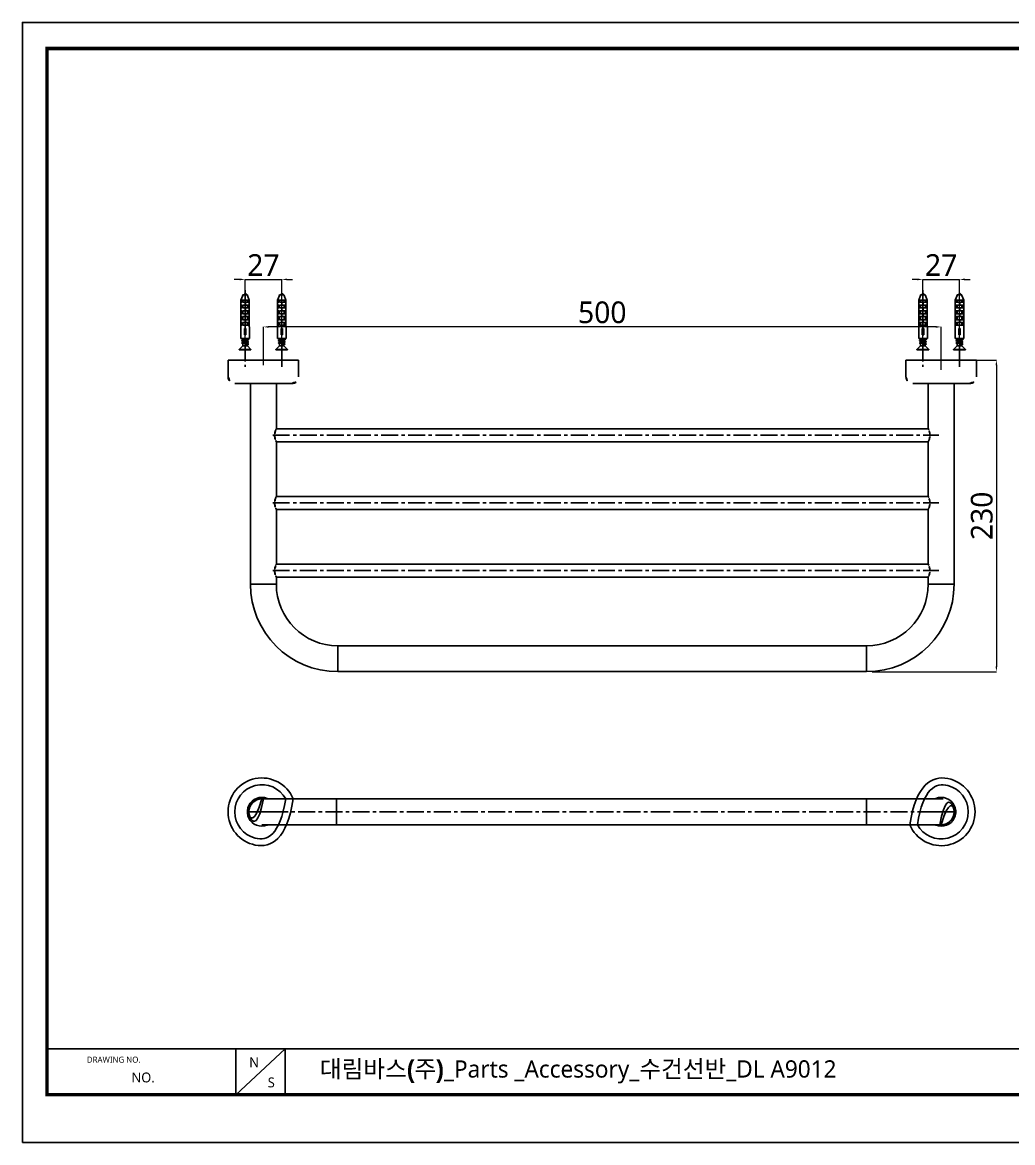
# Model space of a CAD drawing. Extents: x 16296660632 to 16296676390, y -37409619871 to -37409617049.
# Drawn here: x 16296675262 to 16296675993, y -37409617876 to -37409617049 of the extents above; entities that cross this region are included whole.
import ezdxf

# ---------------------------------------------------------------- set-up
doc = ezdxf.new("R2010")
doc.units = 0
doc.header["$LTSCALE"] = 10
doc.header["$MEASUREMENT"] = 0
doc.header["$PDMODE"] = 3
doc.header["$PDSIZE"] = -10
doc.linetypes.add('CENTER', pattern=[2, 1.25, -0.25, 0.25, -0.25])
doc.layers.get('0').update_dxf_attribs({"linetype": 'CONTINUOUS'})
doc.layers.get('DEFPOINTS').update_dxf_attribs({"linetype": 'CONTINUOUS'})
doc.layers.add('_______1', color=160, linetype='CONTINUOUS')
doc.layers.add('DEFAULT_1', color=7, linetype='CENTER')
doc.styles.add('Daelim Dimension', font='NanumGothic.ttf')
doc.dimstyles.new('DEFAULT', dxfattribs={"dimscale": 2, "dimtxt": 2, "dimasz": 2, "dimexe": 0, "dimexo": 2, "dimgap": 1, "dimtad": 1, "dimdec": 1, "dimzin": 9, "dimdsep": 46, "dimtxsty": 'Daelim Dimension', "dimcen": 0.5, "dimclrd": 252, "dimclre": 252, "dimclrt": 3, "dimadec": 1, "dimazin": 0, "dimtfac": 1, "dimtdec": 1, "dimtix": 1, "dimtmove": 0, "dimatfit": 3, "dimfxl": 1, "dimtolj": 1, "dimtzin": 1, "dimlwd": 9, "dimlwe": 9, "dimarcsym": 0})

# ---------------------------------------------------------------- blocks, each defined once
blk = doc.blocks.new('*D2')
at = {"color": 5, "lineweight": 9, "transparency": 16777216}
for p, q in [((16296675439.873289, -37409617301.962891), (16296675439.873289, -37409617273.664574)), ((16296675935.873289, -37409617273.664574), (16296675443.873289, -37409617273.664574)), ((16296675939.873289, -37409617305.312889), (16296675939.873289, -37409617273.664574))]:
    blk.add_line(p, q, dxfattribs=at)
at = {"color": 5, "transparency": 16777216}
for points in [[(16296675443.873289, -37409617272.99791), (16296675443.873289, -37409617274.331238), (16296675439.873289, -37409617273.664574)], [(16296675935.873289, -37409617272.99791), (16296675935.873289, -37409617274.331238), (16296675939.873289, -37409617273.664574)]]:
    blk.add_solid(points, dxfattribs=at)
at = {"layer": 'DEFPOINTS', "color": 0, "transparency": 16777216}
for p in [(16296675439.873289, -37409617273.664574), (16296675439.873289, -37409617305.962891), (16296675939.873289, -37409617309.312889)]:
    blk.add_point(p, dxfattribs=at)
at = {"color": 7, "transparency": 16777216, "insert": (16296675689.873289, -37409617262.977867), "char_height": 16, "attachment_point": 5, "style": 'Daelim Dimension'}
blk.add_mtext('\\A1;500', dxfattribs=at)
blk = doc.blocks.new('*D3')
at = {"color": 5, "lineweight": 9, "transparency": 16777216}
for p, q in [((16296675960.90943, -37409617298.11289), (16296675980.60448, -37409617298.11289)), ((16296675980.60448, -37409617302.11289), (16296675980.60448, -37409617524.11289)), ((16296675888.87329, -37409617528.11289), (16296675980.60448, -37409617528.11289))]:
    blk.add_line(p, q, dxfattribs=at)
at = {"color": 5, "transparency": 16777216}
for points in [[(16296675979.93782, -37409617302.11289), (16296675981.27115, -37409617302.11289), (16296675980.60448, -37409617298.11289)], [(16296675979.93782, -37409617524.11289), (16296675981.27115, -37409617524.11289), (16296675980.60448, -37409617528.11289)]]:
    blk.add_solid(points, dxfattribs=at)
at = {"layer": 'DEFPOINTS', "color": 0, "transparency": 16777216}
for p in [(16296675956.90943, -37409617298.11289), (16296675884.87329, -37409617528.11289), (16296675980.60448, -37409617528.11289)]:
    blk.add_point(p, dxfattribs=at)
at = {"color": 7, "transparency": 16777216, "insert": (16296675969.88346, -37409617413.11289), "char_height": 16, "attachment_point": 5, "rotation": 90, "style": 'Daelim Dimension'}
blk.add_mtext('\\A1;230', dxfattribs=at)
blk = doc.blocks.new('AI9-BLK19')
at = {"layer": '_______1', "color": 7}
for p, q in [((-3.341915, 0.690656), (-3.275769, 0.690656)), ((-3.341915, 0.690656), (-3.341915, -0.698062)), ((-3.275769, 0.690656), (-2.845821, 0.260708)), ((-3.275769, 0.690656), (-3.275769, -0.698062)), ((-2.581238, 0.260708), (-2.845821, 0.260708)), ((-2.845821, -0.268115), (-2.845821, 0.260708)), ((-2.515781, 0.392999), (-2.581238, 0.260708)), ((-2.581238, 0.260708), (-2.581238, 0.260708)), ((-2.515781, 0.392999), (-2.515781, 0.359926)), ((-2.449635, 0.227635), (-2.515781, 0.359926)), ((-2.350416, 0.260708), (-2.482708, 0.260708)), ((-2.416562, -0.003876), (-2.449635, 0.227635)), ((-2.284271, 0.392999), (-2.350416, 0.260708)), ((-2.350416, 0.260708), (-2.350416, 0.260708)), ((-2.218125, 0.227635), (-2.251198, 0.359926)), ((-2.085833, 0.260708), (-2.218125, 0.260708)), ((-2.151979, -0.003876), (-2.218125, 0.227635)), ((-2.019687, 0.392999), (-2.085833, 0.260708)), ((-2.085833, 0.260708), (-2.085833, 0.260708)), ((-1.986614, 0.492218), (-0.598585, 0.492218)), ((-1.986614, 0.492218), (-1.986614, -0.532698)), ((-1.986614, 0.326853), (-1.986614, 0.359926)), ((-1.986614, 0.359926), (-1.986614, 0.326853)), ((-0.797023, 0.06227), (-1.557011, 0.06227)), ((-1.557011, -0.10275), (-1.557011, 0.06227)), ((-1.457792, -0.10275), (-1.457792, 0.06227)), ((-0.598585, 0.492218), (-0.598585, 0.492218)), ((-0.598585, 0.492218), (-0.433221, 0.492218)), ((-0.433221, 0.492218), (2.541275, 0.492218)), ((-0.433221, 0.492218), (-0.433221, 0.326853)), ((-0.102836, 0.459145), (-0.433221, 0.459145)), ((-0.102836, 0.426072), (-0.433221, 0.426072)), ((-0.433221, 0.326853), (-0.102836, 0.326853)), ((-0.433221, 0.260708), (-0.102836, 0.260708)), ((-0.433221, 0.260708), (-0.433221, -0.301187)), ((-0.102836, 0.326853), (-0.102836, 0.492218)), ((-0.102836, 0.260708), (-0.102836, -0.499625)), ((0.227893, 0.492218), (0.227893, 0.326853)), ((0.591006, 0.459145), (0.227893, 0.459145)), ((0.591006, 0.426072), (0.227893, 0.426072)), ((0.227893, 0.326853), (0.591006, 0.326853)), ((0.227893, 0.260708), (0.591006, 0.260708)), ((0.227893, 0.260708), (0.227893, -0.499625)), ((0.591006, 0.326853), (0.591006, 0.492218)), ((0.591006, 0.260708), (0.591006, -0.499625)), ((0.921735, 0.492218), (0.921735, 0.326853)), ((1.285193, 0.459145), (0.921735, 0.459145)), ((1.285193, 0.426072), (0.921735, 0.426072)), ((0.921735, 0.326853), (1.285193, 0.326853)), ((0.921735, 0.260708), (1.285193, 0.260708)), ((0.921735, 0.260708), (0.921735, -0.499625)), ((1.285193, 0.326853), (1.285193, 0.492218)), ((1.285193, 0.260708), (1.285193, -0.499625)), ((1.615922, 0.492218), (1.615922, 0.326853)), ((1.946651, 0.459145), (1.615922, 0.459145)), ((1.946651, 0.426072), (1.615922, 0.426072)), ((1.615922, 0.326853), (1.946651, 0.326853)), ((1.615922, 0.260708), (1.946651, 0.260708)), ((1.615922, 0.260708), (1.615922, -0.499625)), ((1.946651, 0.326853), (1.946651, 0.492218)), ((1.946651, 0.260708), (1.946651, -0.499625)), ((2.309764, 0.459145), (2.541275, 0.459145)), ((2.541275, 0.459145), (2.309764, 0.459145)), ((2.309764, 0.459145), (2.309764, 0.326853)), ((2.541275, 0.426072), (2.309764, 0.426072)), ((2.309764, 0.326853), (2.541275, 0.326853)), ((2.309764, 0.260708), (2.541275, 0.260708)), ((2.309764, 0.260708), (2.309764, -0.499625)), ((2.541275, 0.492218), (2.541275, -0.499625)), ((2.541275, 0.492218), (3.070097, 0.260708)), ((3.070097, 0.293781), (3.169316, 0.260708)), ((3.070097, 0.293781), (3.070097, 0.260708)), ((3.169316, 0.260708), (3.169316, -0.268115)), ((3.202389, 0.06227), (3.169316, 0.161489)), ((3.33468, -0.003876), (3.202389, 0.06227)), ((3.235461, 0.029197), (3.202389, 0.06227)), ((3.235461, 0.029197), (3.235461, -0.003876)), ((-3.341915, -0.698062), (-3.275769, -0.698062)), ((-3.275769, -0.698062), (-2.845821, -0.268115)), ((-2.713529, -0.268115), (-2.845821, -0.268115)), ((-2.680457, -0.003876), (-2.779675, -0.003876)), ((-2.746602, -0.268115), (-2.713529, -0.268115)), ((-2.713529, -0.268115), (-2.647384, -0.400406)), ((-2.647384, -0.367333), (-2.614311, -0.268115)), ((-2.647384, -0.400406), (-2.647384, -0.367333)), ((-2.482708, -0.268115), (-2.614311, -0.268115)), ((-2.614311, -0.268115), (-2.614311, -0.268115)), ((-2.482708, -0.268115), (-2.482708, -0.268115)), ((-2.482708, -0.268115), (-2.416562, -0.400406)), ((-2.383489, -0.367333), (-2.350416, -0.268115)), ((-2.218125, -0.268115), (-2.350416, -0.268115)), ((-2.350416, -0.268115), (-2.350416, -0.268115)), ((-2.218125, -0.268115), (-2.218125, -0.268115)), ((-2.218125, -0.268115), (-2.151979, -0.400406)), ((-2.118906, -0.367333), (-2.085833, -0.268115)), ((-1.986614, -0.268115), (-2.085833, -0.268115)), ((-2.085833, -0.268115), (-2.085833, -0.268115)), ((-2.019687, -0.003876), (-1.986614, -0.168896)), ((-1.986614, -0.532698), (-0.598585, -0.532698)), ((-0.797023, -0.10275), (-1.557011, -0.10275)), ((-0.598585, -0.499625), (-0.433221, -0.499625)), ((-0.598585, -0.499625), (-0.598585, -0.532698)), ((-0.433221, -0.301187), (-0.102836, -0.301187)), ((-0.433221, -0.33426), (-0.102836, -0.33426)), ((-0.433221, -0.33426), (-0.433221, -0.499625)), ((-0.102836, -0.433479), (-0.433221, -0.433479)), ((-0.102836, -0.499625), (-0.433221, -0.499625)), ((-0.433221, -0.499625), (-0.102836, -0.499625)), ((-0.102836, -0.036604), (0.227893, -0.036604)), ((-0.102836, -0.499625), (0.227893, -0.499625)), ((-0.102836, -0.499625), (0.227893, -0.499625)), ((0.227893, -0.301187), (0.591006, -0.301187)), ((0.227893, -0.33426), (0.591006, -0.33426)), ((0.591006, -0.433479), (0.227893, -0.433479)), ((0.591006, -0.499625), (0.227893, -0.499625)), ((0.227893, -0.499625), (0.591006, -0.499625)), ((0.591006, -0.036604), (0.921735, -0.036604)), ((0.591006, -0.499625), (0.921735, -0.499625)), ((0.591006, -0.499625), (0.921735, -0.499625)), ((0.921735, -0.301187), (1.285193, -0.301187)), ((0.921735, -0.33426), (1.285193, -0.33426)), ((1.285193, -0.433479), (0.921735, -0.433479)), ((1.285193, -0.499625), (0.921735, -0.499625)), ((0.921735, -0.499625), (1.285193, -0.499625)), ((1.285193, -0.036604), (1.615922, -0.036604)), ((1.285193, -0.499625), (1.615922, -0.499625)), ((1.285193, -0.499625), (1.615922, -0.499625)), ((1.615922, -0.301187), (1.946651, -0.301187)), ((1.615922, -0.33426), (1.946651, -0.33426)), ((1.946651, -0.433479), (1.615922, -0.433479)), ((1.946651, -0.499625), (1.615922, -0.499625)), ((1.615922, -0.499625), (1.946651, -0.499625)), ((1.946651, -0.036604), (2.309764, -0.036604)), ((1.946651, -0.499625), (2.309764, -0.499625)), ((1.946651, -0.499625), (2.309764, -0.499625)), ((2.309764, -0.301187), (2.541275, -0.301187)), ((2.309764, -0.33426), (2.541275, -0.33426)), ((2.541275, -0.433479), (2.309764, -0.433479)), ((2.541275, -0.499625), (2.309764, -0.499625)), ((2.309764, -0.499625), (2.541275, -0.499625)), ((3.070097, -0.301187), (2.541275, -0.499625)), ((3.070097, -0.301187), (3.169316, -0.268115)), ((3.070097, -0.301187), (3.070097, -0.301187)), ((3.169316, -0.003876), (3.169316, -0.036604)), ((3.169316, -0.036604), (3.202389, -0.069677)), ((3.169316, -0.10275), (3.202389, -0.069677)), ((3.202389, -0.069677), (3.235461, -0.135823)), ((3.235461, -0.003876), (3.235461, -0.003876)), ((3.235461, -0.135823), (3.268534, -0.135823)), ((3.301607, -0.036604), (3.268534, -0.135823)), ((3.301607, -0.036604), (3.33468, -0.003876)), ((3.301607, -0.036604), (3.301607, -0.036604))]:
    blk.add_line(p, q, dxfattribs=at)
for points in [[(-2.713529, -0.003876), (-2.680457, -0.201969), (-2.680457, -0.301187), (-2.680457, -0.367333), (-2.647384, -0.367333), (-2.647384, -0.400406), (-2.647384, -0.367333), (-2.614311, -0.367333), (-2.614311, -0.301187), (-2.614311, -0.201969), (-2.581238, -0.003876), (-2.548854, 0.194562), (-2.548854, 0.293781), (-2.548854, 0.326853), (-2.548854, 0.359926), (-2.515781, 0.392999), (-2.515781, 0.359926), (-2.515781, 0.326853), (-2.482708, 0.293781), (-2.482708, 0.194562), (-2.449635, -0.003876), (-2.449635, -0.201969), (-2.416562, -0.301187), (-2.416562, -0.367333), (-2.383489, -0.400406), (-2.383489, -0.367333), (-2.350416, -0.301187), (-2.350416, -0.201969), (-2.317343, -0.003876), (-2.317343, 0.194562), (-2.284271, 0.293781), (-2.284271, 0.326853), (-2.284271, 0.359926), (-2.284271, 0.392999), (-2.251198, 0.392999), (-2.251198, 0.359926), (-2.251198, 0.326853), (-2.251198, 0.293781), (-2.218125, 0.194562), (-2.185052, -0.003876), (-2.185052, -0.201969), (-2.151979, -0.301187), (-2.151979, -0.367333), (-2.118906, -0.400406), (-2.118906, -0.367333), (-2.118906, -0.301187), (-2.085833, -0.201969), (-2.085833, -0.003876), (-2.05276, 0.194562), (-2.05276, 0.293781), (-2.019687, 0.326853), (-2.019687, 0.359926), (-2.019687, 0.392999), (-1.986614, 0.359926), (-1.986614, 0.326853), (-1.986614, 0.293781)], [(-2.581238, 0.260708), (-2.581238, 0.227635), (-2.548854, 0.194562), (-2.548854, 0.128416), (-2.515781, -0.003876)], [(-2.350416, 0.260708), (-2.317343, 0.227635), (-2.317343, 0.194562), (-2.284271, 0.128416), (-2.284271, -0.003876)], [(-2.284271, 0.392999), (-2.251198, 0.392999), (-2.251198, 0.359926)], [(-2.251198, 0.359926), (-2.218125, 0.161489), (-2.185052, -0.003876), (-2.185052, -0.201969), (-2.151979, -0.301187), (-2.151979, -0.400406)], [(-2.085833, 0.260708), (-2.05276, 0.227635), (-2.05276, 0.194562), (-2.019687, 0.128416), (-2.019687, -0.003876)], [(-0.797023, 0.06227), (-0.830096, 0.029197), (-0.830096, -0.003876)], [(3.169316, 0.161489), (3.202389, 0.029197), (3.202389, -0.069677), (3.235461, -0.135823)], [(-2.779675, -0.003876), (-2.779675, -0.135823), (-2.746602, -0.268115)], [(-2.713529, -0.003876), (-2.680457, -0.201969), (-2.680457, -0.301187), (-2.647384, -0.400406)], [(-2.614311, -0.268115), (-2.614311, -0.235042), (-2.647384, -0.201969), (-2.647384, -0.135823), (-2.680457, -0.003876)], [(-2.515781, -0.003876), (-2.515781, -0.135823), (-2.482708, -0.268115)], [(-2.350416, -0.268115), (-2.383489, -0.235042), (-2.383489, -0.201969), (-2.383489, -0.135823), (-2.416562, -0.003876)], [(-2.284271, -0.003876), (-2.251198, -0.135823), (-2.218125, -0.268115)], [(-2.085833, -0.268115), (-2.118906, -0.268115), (-2.118906, -0.235042), (-2.118906, -0.201969), (-2.151979, -0.135823), (-2.151979, -0.003876)], [(-2.151979, -0.400406), (-2.118906, -0.400406), (-2.118906, -0.367333)], [(-0.830096, -0.003876), (-0.830096, -0.036604), (-0.797023, -0.10275)], [(3.301607, -0.036604), (3.268534, -0.036604), (3.235461, -0.003876)]]:
    blk.add_lwpolyline(points, dxfattribs=at)
blk = doc.blocks.new('AI9-BLK20')
at = {"layer": '_______1', "color": 7}
for p, q in [((-3.341915, 0.690656), (-3.275769, 0.690656)), ((-3.341915, 0.690656), (-3.341915, -0.698062)), ((-3.275769, 0.690656), (-2.845821, 0.260708)), ((-3.275769, 0.690656), (-3.275769, -0.698062)), ((-2.581238, 0.260708), (-2.845821, 0.260708)), ((-2.845821, -0.268115), (-2.845821, 0.260708)), ((-2.515781, 0.392999), (-2.581238, 0.260708)), ((-2.581238, 0.260708), (-2.581238, 0.260708)), ((-2.515781, 0.392999), (-2.515781, 0.359926)), ((-2.449635, 0.227635), (-2.515781, 0.359926)), ((-2.350416, 0.260708), (-2.482708, 0.260708)), ((-2.416562, -0.003876), (-2.449635, 0.227635)), ((-2.284271, 0.392999), (-2.350416, 0.260708)), ((-2.350416, 0.260708), (-2.350416, 0.260708)), ((-2.218125, 0.227635), (-2.251198, 0.359926)), ((-2.085833, 0.260708), (-2.218125, 0.260708)), ((-2.151979, -0.003876), (-2.218125, 0.227635)), ((-2.019687, 0.392999), (-2.085833, 0.260708)), ((-2.085833, 0.260708), (-2.085833, 0.260708)), ((-1.986614, 0.492218), (-0.598585, 0.492218)), ((-1.986614, 0.492218), (-1.986614, -0.532698)), ((-1.986614, 0.326853), (-1.986614, 0.359926)), ((-1.986614, 0.359926), (-1.986614, 0.326853)), ((-0.797023, 0.06227), (-1.557011, 0.06227)), ((-1.557011, -0.10275), (-1.557011, 0.06227)), ((-1.457792, -0.10275), (-1.457792, 0.06227)), ((-0.598585, 0.492218), (-0.598585, 0.492218)), ((-0.598585, 0.492218), (-0.433221, 0.492218)), ((-0.433221, 0.492218), (2.541275, 0.492218)), ((-0.433221, 0.492218), (-0.433221, 0.326853)), ((-0.102836, 0.459145), (-0.433221, 0.459145)), ((-0.102836, 0.426072), (-0.433221, 0.426072)), ((-0.433221, 0.326853), (-0.102836, 0.326853)), ((-0.433221, 0.260708), (-0.102836, 0.260708)), ((-0.433221, 0.260708), (-0.433221, -0.301187)), ((-0.102836, 0.326853), (-0.102836, 0.492218)), ((-0.102836, 0.260708), (-0.102836, -0.499625)), ((0.227893, 0.492218), (0.227893, 0.326853)), ((0.591006, 0.459145), (0.227893, 0.459145)), ((0.591006, 0.426072), (0.227893, 0.426072)), ((0.227893, 0.326853), (0.591006, 0.326853)), ((0.227893, 0.260708), (0.591006, 0.260708)), ((0.227893, 0.260708), (0.227893, -0.499625)), ((0.591006, 0.326853), (0.591006, 0.492218)), ((0.591006, 0.260708), (0.591006, -0.499625)), ((0.921735, 0.492218), (0.921735, 0.326853)), ((1.285193, 0.459145), (0.921735, 0.459145)), ((1.285193, 0.426072), (0.921735, 0.426072)), ((0.921735, 0.326853), (1.285193, 0.326853)), ((0.921735, 0.260708), (1.285193, 0.260708)), ((0.921735, 0.260708), (0.921735, -0.499625)), ((1.285193, 0.326853), (1.285193, 0.492218)), ((1.285193, 0.260708), (1.285193, -0.499625)), ((1.615922, 0.492218), (1.615922, 0.326853)), ((1.946651, 0.459145), (1.615922, 0.459145)), ((1.946651, 0.426072), (1.615922, 0.426072)), ((1.615922, 0.326853), (1.946651, 0.326853)), ((1.615922, 0.260708), (1.946651, 0.260708)), ((1.615922, 0.260708), (1.615922, -0.499625)), ((1.946651, 0.326853), (1.946651, 0.492218)), ((1.946651, 0.260708), (1.946651, -0.499625)), ((2.309764, 0.459145), (2.541275, 0.459145)), ((2.541275, 0.459145), (2.309764, 0.459145)), ((2.309764, 0.459145), (2.309764, 0.326853)), ((2.541275, 0.426072), (2.309764, 0.426072)), ((2.309764, 0.326853), (2.541275, 0.326853)), ((2.309764, 0.260708), (2.541275, 0.260708)), ((2.309764, 0.260708), (2.309764, -0.499625)), ((2.541275, 0.492218), (2.541275, -0.499625)), ((2.541275, 0.492218), (3.070097, 0.260708)), ((3.070097, 0.293781), (3.169316, 0.260708)), ((3.070097, 0.293781), (3.070097, 0.260708)), ((3.169316, 0.260708), (3.169316, -0.268115)), ((3.202389, 0.06227), (3.169316, 0.161489)), ((3.33468, -0.003876), (3.202389, 0.06227)), ((3.235461, 0.029197), (3.202389, 0.06227)), ((3.235461, 0.029197), (3.235461, -0.003876)), ((-3.341915, -0.698062), (-3.275769, -0.698062)), ((-3.275769, -0.698062), (-2.845821, -0.268115)), ((-2.713529, -0.268115), (-2.845821, -0.268115)), ((-2.680457, -0.003876), (-2.779675, -0.003876)), ((-2.746602, -0.268115), (-2.713529, -0.268115)), ((-2.713529, -0.268115), (-2.647384, -0.400406)), ((-2.647384, -0.367333), (-2.614311, -0.268115)), ((-2.647384, -0.400406), (-2.647384, -0.367333)), ((-2.482708, -0.268115), (-2.614311, -0.268115)), ((-2.614311, -0.268115), (-2.614311, -0.268115)), ((-2.482708, -0.268115), (-2.482708, -0.268115)), ((-2.482708, -0.268115), (-2.416562, -0.400406)), ((-2.383489, -0.367333), (-2.350416, -0.268115)), ((-2.218125, -0.268115), (-2.350416, -0.268115)), ((-2.350416, -0.268115), (-2.350416, -0.268115)), ((-2.218125, -0.268115), (-2.218125, -0.268115)), ((-2.218125, -0.268115), (-2.151979, -0.400406)), ((-2.118906, -0.367333), (-2.085833, -0.268115)), ((-1.986614, -0.268115), (-2.085833, -0.268115)), ((-2.085833, -0.268115), (-2.085833, -0.268115)), ((-2.019687, -0.003876), (-1.986614, -0.168896)), ((-1.986614, -0.532698), (-0.598585, -0.532698)), ((-0.797023, -0.10275), (-1.557011, -0.10275)), ((-0.598585, -0.499625), (-0.433221, -0.499625)), ((-0.598585, -0.499625), (-0.598585, -0.532698)), ((-0.433221, -0.301187), (-0.102836, -0.301187)), ((-0.433221, -0.33426), (-0.102836, -0.33426)), ((-0.433221, -0.33426), (-0.433221, -0.499625)), ((-0.102836, -0.433479), (-0.433221, -0.433479)), ((-0.102836, -0.499625), (-0.433221, -0.499625)), ((-0.433221, -0.499625), (-0.102836, -0.499625)), ((-0.102836, -0.036604), (0.227893, -0.036604)), ((-0.102836, -0.499625), (0.227893, -0.499625)), ((-0.102836, -0.499625), (0.227893, -0.499625)), ((0.227893, -0.301187), (0.591006, -0.301187)), ((0.227893, -0.33426), (0.591006, -0.33426)), ((0.591006, -0.433479), (0.227893, -0.433479)), ((0.591006, -0.499625), (0.227893, -0.499625)), ((0.227893, -0.499625), (0.591006, -0.499625)), ((0.591006, -0.036604), (0.921735, -0.036604)), ((0.591006, -0.499625), (0.921735, -0.499625)), ((0.591006, -0.499625), (0.921735, -0.499625)), ((0.921735, -0.301187), (1.285193, -0.301187)), ((0.921735, -0.33426), (1.285193, -0.33426)), ((1.285193, -0.433479), (0.921735, -0.433479)), ((1.285193, -0.499625), (0.921735, -0.499625)), ((0.921735, -0.499625), (1.285193, -0.499625)), ((1.285193, -0.036604), (1.615922, -0.036604)), ((1.285193, -0.499625), (1.615922, -0.499625)), ((1.285193, -0.499625), (1.615922, -0.499625)), ((1.615922, -0.301187), (1.946651, -0.301187)), ((1.615922, -0.33426), (1.946651, -0.33426)), ((1.946651, -0.433479), (1.615922, -0.433479)), ((1.946651, -0.499625), (1.615922, -0.499625)), ((1.615922, -0.499625), (1.946651, -0.499625)), ((1.946651, -0.036604), (2.309764, -0.036604)), ((1.946651, -0.499625), (2.309764, -0.499625)), ((1.946651, -0.499625), (2.309764, -0.499625)), ((2.309764, -0.301187), (2.541275, -0.301187)), ((2.309764, -0.33426), (2.541275, -0.33426)), ((2.541275, -0.433479), (2.309764, -0.433479)), ((2.541275, -0.499625), (2.309764, -0.499625)), ((2.309764, -0.499625), (2.541275, -0.499625)), ((3.070097, -0.301187), (2.541275, -0.499625)), ((3.070097, -0.301187), (3.169316, -0.268115)), ((3.070097, -0.301187), (3.070097, -0.301187)), ((3.169316, -0.003876), (3.169316, -0.036604)), ((3.169316, -0.036604), (3.202389, -0.069677)), ((3.169316, -0.10275), (3.202389, -0.069677)), ((3.202389, -0.069677), (3.235461, -0.135823)), ((3.235461, -0.003876), (3.235461, -0.003876)), ((3.235461, -0.135823), (3.268534, -0.135823)), ((3.301607, -0.036604), (3.268534, -0.135823)), ((3.301607, -0.036604), (3.33468, -0.003876)), ((3.301607, -0.036604), (3.301607, -0.036604))]:
    blk.add_line(p, q, dxfattribs=at)
for points in [[(-2.713529, -0.003876), (-2.680457, -0.201969), (-2.680457, -0.301187), (-2.680457, -0.367333), (-2.647384, -0.367333), (-2.647384, -0.400406), (-2.647384, -0.367333), (-2.614311, -0.367333), (-2.614311, -0.301187), (-2.614311, -0.201969), (-2.581238, -0.003876), (-2.548854, 0.194562), (-2.548854, 0.293781), (-2.548854, 0.326853), (-2.548854, 0.359926), (-2.515781, 0.392999), (-2.515781, 0.359926), (-2.515781, 0.326853), (-2.482708, 0.293781), (-2.482708, 0.194562), (-2.449635, -0.003876), (-2.449635, -0.201969), (-2.416562, -0.301187), (-2.416562, -0.367333), (-2.383489, -0.400406), (-2.383489, -0.367333), (-2.350416, -0.301187), (-2.350416, -0.201969), (-2.317343, -0.003876), (-2.317343, 0.194562), (-2.284271, 0.293781), (-2.284271, 0.326853), (-2.284271, 0.359926), (-2.284271, 0.392999), (-2.251198, 0.392999), (-2.251198, 0.359926), (-2.251198, 0.326853), (-2.251198, 0.293781), (-2.218125, 0.194562), (-2.185052, -0.003876), (-2.185052, -0.201969), (-2.151979, -0.301187), (-2.151979, -0.367333), (-2.118906, -0.400406), (-2.118906, -0.367333), (-2.118906, -0.301187), (-2.085833, -0.201969), (-2.085833, -0.003876), (-2.05276, 0.194562), (-2.05276, 0.293781), (-2.019687, 0.326853), (-2.019687, 0.359926), (-2.019687, 0.392999), (-1.986614, 0.359926), (-1.986614, 0.326853), (-1.986614, 0.293781)], [(-2.581238, 0.260708), (-2.581238, 0.227635), (-2.548854, 0.194562), (-2.548854, 0.128416), (-2.515781, -0.003876)], [(-2.350416, 0.260708), (-2.317343, 0.227635), (-2.317343, 0.194562), (-2.284271, 0.128416), (-2.284271, -0.003876)], [(-2.284271, 0.392999), (-2.251198, 0.392999), (-2.251198, 0.359926)], [(-2.251198, 0.359926), (-2.218125, 0.161489), (-2.185052, -0.003876), (-2.185052, -0.201969), (-2.151979, -0.301187), (-2.151979, -0.400406)], [(-2.085833, 0.260708), (-2.05276, 0.227635), (-2.05276, 0.194562), (-2.019687, 0.128416), (-2.019687, -0.003876)], [(-0.797023, 0.06227), (-0.830096, 0.029197), (-0.830096, -0.003876)], [(3.169316, 0.161489), (3.202389, 0.029197), (3.202389, -0.069677), (3.235461, -0.135823)], [(-2.779675, -0.003876), (-2.779675, -0.135823), (-2.746602, -0.268115)], [(-2.713529, -0.003876), (-2.680457, -0.201969), (-2.680457, -0.301187), (-2.647384, -0.400406)], [(-2.614311, -0.268115), (-2.614311, -0.235042), (-2.647384, -0.201969), (-2.647384, -0.135823), (-2.680457, -0.003876)], [(-2.515781, -0.003876), (-2.515781, -0.135823), (-2.482708, -0.268115)], [(-2.350416, -0.268115), (-2.383489, -0.235042), (-2.383489, -0.201969), (-2.383489, -0.135823), (-2.416562, -0.003876)], [(-2.284271, -0.003876), (-2.251198, -0.135823), (-2.218125, -0.268115)], [(-2.085833, -0.268115), (-2.118906, -0.268115), (-2.118906, -0.235042), (-2.118906, -0.201969), (-2.151979, -0.135823), (-2.151979, -0.003876)], [(-2.151979, -0.400406), (-2.118906, -0.400406), (-2.118906, -0.367333)], [(-0.830096, -0.003876), (-0.830096, -0.036604), (-0.797023, -0.10275)], [(3.301607, -0.036604), (3.268534, -0.036604), (3.235461, -0.003876)]]:
    blk.add_lwpolyline(points, dxfattribs=at)
blk = doc.blocks.new('*D4')
at = {"color": 5, "lineweight": 9, "transparency": 16777216}
for p, q in [((16296675922.373289, -37409617238.599503), (16296675918.373289, -37409617238.599503)), ((16296675926.373289, -37409617286.619087), (16296675926.373289, -37409617238.599503)), ((16296675926.373289, -37409617238.599503), (16296675953.373289, -37409617238.599503)), ((16296675953.373289, -37409617286.209396), (16296675953.373289, -37409617238.599503)), ((16296675957.373289, -37409617238.599503), (16296675961.373289, -37409617238.599503))]:
    blk.add_line(p, q, dxfattribs=at)
at = {"color": 5, "transparency": 16777216}
for points in [[(16296675922.373289, -37409617237.932838), (16296675922.373289, -37409617239.266167), (16296675926.373289, -37409617238.599503)], [(16296675957.373289, -37409617237.932838), (16296675957.373289, -37409617239.266167), (16296675953.373289, -37409617238.599503)]]:
    blk.add_solid(points, dxfattribs=at)
at = {"layer": 'DEFPOINTS', "color": 0, "transparency": 16777216}
for p in [(16296675953.373289, -37409617238.599503), (16296675953.373289, -37409617290.209396), (16296675926.373289, -37409617290.619087)]:
    blk.add_point(p, dxfattribs=at)
at = {"color": 7, "transparency": 16777216, "insert": (16296675939.873289, -37409617227.970032), "char_height": 16, "attachment_point": 5, "style": 'Daelim Dimension'}
blk.add_mtext('\\A1;27', dxfattribs=at)
blk = doc.blocks.new('*D6')
at = {"color": 5, "lineweight": 9, "transparency": 16777216}
for p, q in [((16296675422.373289, -37409617238.599503), (16296675418.373289, -37409617238.599503)), ((16296675426.373289, -37409617286.619087), (16296675426.373289, -37409617238.599503)), ((16296675426.373289, -37409617238.599503), (16296675453.373289, -37409617238.599503)), ((16296675453.373289, -37409617286.209396), (16296675453.373289, -37409617238.599503)), ((16296675457.373289, -37409617238.599503), (16296675461.373289, -37409617238.599503))]:
    blk.add_line(p, q, dxfattribs=at)
at = {"color": 5, "transparency": 16777216}
for points in [[(16296675422.373289, -37409617237.932838), (16296675422.373289, -37409617239.266167), (16296675426.373289, -37409617238.599503)], [(16296675457.373289, -37409617237.932838), (16296675457.373289, -37409617239.266167), (16296675453.373289, -37409617238.599503)]]:
    blk.add_solid(points, dxfattribs=at)
at = {"layer": 'DEFPOINTS', "color": 0, "transparency": 16777216}
for p in [(16296675453.373289, -37409617238.599503), (16296675453.373289, -37409617290.209396), (16296675426.373289, -37409617290.619087)]:
    blk.add_point(p, dxfattribs=at)
at = {"color": 7, "transparency": 16777216, "insert": (16296675439.873289, -37409617227.970032), "char_height": 16, "attachment_point": 5, "style": 'Daelim Dimension'}
blk.add_mtext('\\A1;27', dxfattribs=at)

msp = doc.modelspace()

# ---------------------------------------------------------------- linework, layer by layer
at = {"color": 1, "linetype": 'CENTER'}
for p, q in [((16296675426.37, -37409617246.61), (16296675426.37, -37409617303.11)), ((16296675926.37, -37409617246.61), (16296675926.37, -37409617303.11)), ((16296675453.37, -37409617286.79), (16296675453.37, -37409617303.11)), ((16296675953.37, -37409617286.79), (16296675953.37, -37409617303.11))]:
    msp.add_line(p, q, dxfattribs=at)
for p, q in [((16296675465.87, -37409617298.11), (16296675413.87, -37409617298.11)), ((16296675413.87, -37409617310.41), (16296675413.87, -37409617298.11)), ((16296675465.87, -37409617310.41), (16296675465.87, -37409617298.11)), ((16296675965.87, -37409617298.11), (16296675913.87, -37409617298.11)), ((16296675913.87, -37409617310.41), (16296675913.87, -37409617298.11)), ((16296675965.87, -37409617310.41), (16296675965.87, -37409617298.11)), ((16296675430.32, -37409617315.41), (16296675418.87, -37409617315.41)), ((16296675449.42, -37409617315.41), (16296675430.32, -37409617315.41)), ((16296675449.42, -37409617315.41), (16296675460.88, -37409617315.41)), ((16296675930.32, -37409617315.41), (16296675918.87, -37409617315.41)), ((16296675949.42, -37409617315.41), (16296675930.32, -37409617315.41)), ((16296675949.42, -37409617315.41), (16296675960.88, -37409617315.41))]:
    msp.add_line(p, q)
at = {"color": 7, "linetype": 'Continuous'}
for p, q in [((16296675430.32, -37409617315.41), (16296675430.32, -37409617463.57)), ((16296675449.42, -37409617315.41), (16296675449.42, -37409617348.71)), ((16296675930.32, -37409617348.71), (16296675930.32, -37409617315.41)), ((16296675949.42, -37409617463.56), (16296675949.42, -37409617315.41)), ((16296675449.42, -37409617348.76), (16296675930.35, -37409617348.76)), ((16296675449.42, -37409617358.36), (16296675930.35, -37409617358.36)), ((16296675449.42, -37409617358.41), (16296675449.42, -37409617398.71)), ((16296675930.32, -37409617398.71), (16296675930.32, -37409617358.41)), ((16296675449.42, -37409617398.76), (16296675930.35, -37409617398.76)), ((16296675449.42, -37409617408.36), (16296675930.35, -37409617408.36)), ((16296675449.42, -37409617408.41), (16296675449.42, -37409617448.71)), ((16296675930.32, -37409617448.71), (16296675930.32, -37409617408.41)), ((16296675449.42, -37409617448.76), (16296675930.35, -37409617448.76)), ((16296675430.32, -37409617463.56), (16296675449.42, -37409617463.56)), ((16296675449.42, -37409617458.36), (16296675930.35, -37409617458.36)), ((16296675449.42, -37409617458.41), (16296675449.42, -37409617463.56)), ((16296675930.32, -37409617463.56), (16296675930.32, -37409617458.41)), ((16296675949.42, -37409617463.56), (16296675930.32, -37409617463.56)), ((16296675494.87, -37409617528.11), (16296675494.87, -37409617509.01)), ((16296675494.87, -37409617509.01), (16296675884.87, -37409617509.01)), ((16296675884.87, -37409617528.11), (16296675884.87, -37409617509.01)), ((16296675494.87, -37409617528.11), (16296675884.87, -37409617528.11)), ((16296675438.77, -37409617622), (16296675747.04, -37409617622)), ((16296675493.77, -37409617622), (16296675493.77, -37409617641.1)), ((16296675747.04, -37409617622), (16296675941.26, -37409617622)), ((16296675884.87, -37409617622), (16296675884.87, -37409617641.1)), ((16296675438.77, -37409617641.1), (16296675756.15, -37409617641.1)), ((16296675756.15, -37409617641.1), (16296675941.26, -37409617641.1))]:
    msp.add_line(p, q, dxfattribs=at)
at = {"color": 5}
msp.add_line((16296675280.24, -37409617806.42), (16296676188.83, -37409617806.42), dxfattribs=at)
at = {"color": 5, "ltscale": 40}
for p, q in [((16296675419.51, -37409617806.42), (16296675419.51, -37409617840.43)), ((16296675419.51, -37409617806.42), (16296675419.51, -37409617840.43)), ((16296675455.9, -37409617806.42), (16296675419.51, -37409617840.43)), ((16296675455.9, -37409617806.42), (16296675419.51, -37409617840.43)), ((16296675455.9, -37409617806.42), (16296675455.9, -37409617840.43)), ((16296675455.9, -37409617806.42), (16296675455.9, -37409617840.43))]:
    msp.add_line(p, q, dxfattribs=at)
at = {"ltscale": 0.5}
msp.add_lwpolyline([(16296675262.09, -37409617875.7), (16296676390.49, -37409617875.7), (16296676390.49, -37409617048.9), (16296675262.09, -37409617048.9)], close=True, dxfattribs=at)
at = {"color": 5, "linetype": 'ByBlock', "lineweight": 200, "const_width": 2.6}
msp.add_lwpolyline([(16296675280.24, -37409617840.3), (16296676372.24, -37409617840.3), (16296676372.24, -37409617068.1), (16296675280.24, -37409617068.1)], close=True, dxfattribs=at)
at = {"color": 7, "linetype": 'Continuous'}
for points in [[(16296675438.77, -37409617642.2), (16296675436.79, -37409617642.01), (16296675434.87, -37409617641.47), (16296675433.08, -37409617640.59), (16296675431.49, -37409617639.39), (16296675430.16, -37409617637.93), (16296675429.12, -37409617636.26), (16296675428.41, -37409617634.43), (16296675428.05, -37409617632.52), (16296675428.05, -37409617630.57), (16296675428.41, -37409617628.66), (16296675429.12, -37409617626.83), (16296675430.16, -37409617625.16), (16296675431.49, -37409617623.7), (16296675433.08, -37409617622.5), (16296675434.87, -37409617621.62), (16296675436.79, -37409617621.08), (16296675438.77, -37409617620.9)], [(16296675438.77, -37409617620.9), (16296675440.75, -37409617621.08), (16296675442.68, -37409617621.62), (16296675443.44, -37409617622)], [(16296675935.21, -37409617622), (16296675935.97, -37409617621.62), (16296675937.89, -37409617621.08), (16296675939.87, -37409617620.9)], [(16296675939.87, -37409617620.9), (16296675941.85, -37409617621.08), (16296675943.78, -37409617621.62), (16296675945.56, -37409617622.5), (16296675947.15, -37409617623.7), (16296675948.49, -37409617625.16), (16296675949.53, -37409617626.83), (16296675950.24, -37409617628.66), (16296675950.6, -37409617630.57), (16296675950.6, -37409617632.52), (16296675950.24, -37409617634.44), (16296675949.53, -37409617636.26), (16296675948.49, -37409617637.94), (16296675947.15, -37409617639.4), (16296675945.56, -37409617640.59), (16296675943.77, -37409617641.47), (16296675941.85, -37409617642.01), (16296675939.87, -37409617642.2)], [(16296675443.44, -37409617641.1), (16296675442.67, -37409617641.47), (16296675440.75, -37409617642.01), (16296675438.77, -37409617642.2)], [(16296675939.87, -37409617642.2), (16296675937.89, -37409617642.01), (16296675935.97, -37409617641.47), (16296675935.21, -37409617641.1)]]:
    msp.add_lwpolyline(points, dxfattribs=at)
for centre, radius, start, end in [((16296675418.87, -37409617310.41), 5, 180, 270), ((16296675460.87, -37409617310.41), 5, 270, 0), ((16296675918.87, -37409617310.41), 5, 180, 270), ((16296675960.87, -37409617310.41), 5, 270, 0), ((16296675438.77, -37409617631.55), 25, 22.45783, 337.54217), ((16296675939.87, -37409617631.55), 25, 202.45783, 157.54217)]:
    msp.add_arc(centre, radius, start, end)
for centre, radius, start, end in [((16296675494.87, -37409617463.56), 64.55, 180, 270), ((16296675494.87, -37409617463.56), 45.45, 180, 270), ((16296675884.87, -37409617463.56), 45.45, 270, 0), ((16296675884.87, -37409617463.56), 64.55, 270, 0), ((16296675438.77, -37409617631.55), 9.65, 83.57557, 276.43039), ((16296675438.77, -37409617631.55), 9.55, 90, 270), ((16296675939.87, -37409617631.55), 9.65, 263.57492, 96.43115), ((16296675939.87, -37409617631.55), 9.55, 270, 90)]:
    msp.add_arc(centre, radius, start, end, dxfattribs=at)
at = {"color": 1}
for centre, start, end in [((16296675438.77, -37409617631.55), 28.5223, 331.4777), ((16296675939.87, -37409617631.55), 208.5223, 151.4777)]:
    msp.add_arc(centre, 20, start, end, dxfattribs=at)
at = {"color": 7, "linetype": 'Continuous'}
for points in [[(16296675448.1, -37409617353.56), (16296675448.23, -37409617355.03), (16296675448.57, -37409617356.39), (16296675448.98, -37409617357.47)], [(16296675448.98, -37409617349.67), (16296675448.57, -37409617350.74), (16296675448.23, -37409617352.09), (16296675448.1, -37409617353.56)], [(16296675449.4, -37409617348.76), (16296675449.3, -37409617348.96), (16296675448.98, -37409617349.67)], [(16296675449.42, -37409617348.71), (16296675449.4, -37409617348.76)], [(16296675930.35, -37409617348.76), (16296675930.32, -37409617348.71)], [(16296675930.77, -37409617349.67), (16296675930.44, -37409617348.96), (16296675930.35, -37409617348.76)], [(16296675930.77, -37409617357.47), (16296675931.18, -37409617356.39), (16296675931.52, -37409617355.03), (16296675931.65, -37409617353.56)], [(16296675931.65, -37409617353.56), (16296675931.52, -37409617352.09), (16296675931.18, -37409617350.74), (16296675930.77, -37409617349.67)], [(16296675448.98, -37409617357.47), (16296675449.3, -37409617358.17), (16296675449.4, -37409617358.36)], [(16296675449.4, -37409617358.36), (16296675449.42, -37409617358.41)], [(16296675930.32, -37409617358.41), (16296675930.35, -37409617358.36)], [(16296675930.35, -37409617358.36), (16296675930.44, -37409617358.17), (16296675930.77, -37409617357.47)], [(16296675448.1, -37409617403.56), (16296675448.23, -37409617405.03), (16296675448.57, -37409617406.39), (16296675448.98, -37409617407.47)], [(16296675448.98, -37409617399.67), (16296675448.57, -37409617400.74), (16296675448.23, -37409617402.09), (16296675448.1, -37409617403.56)], [(16296675449.4, -37409617398.76), (16296675449.3, -37409617398.96), (16296675448.98, -37409617399.67)], [(16296675449.42, -37409617398.71), (16296675449.4, -37409617398.76)], [(16296675930.35, -37409617398.76), (16296675930.32, -37409617398.71)], [(16296675930.77, -37409617399.67), (16296675930.44, -37409617398.96), (16296675930.35, -37409617398.76)], [(16296675930.77, -37409617407.47), (16296675931.18, -37409617406.39), (16296675931.52, -37409617405.03), (16296675931.65, -37409617403.56)], [(16296675931.65, -37409617403.56), (16296675931.52, -37409617402.09), (16296675931.18, -37409617400.74), (16296675930.77, -37409617399.67)], [(16296675448.98, -37409617407.47), (16296675449.3, -37409617408.17), (16296675449.4, -37409617408.36)], [(16296675449.4, -37409617408.36), (16296675449.42, -37409617408.41)], [(16296675930.32, -37409617408.41), (16296675930.35, -37409617408.36)], [(16296675930.35, -37409617408.36), (16296675930.44, -37409617408.17), (16296675930.77, -37409617407.47)], [(16296675448.1, -37409617453.56), (16296675448.23, -37409617455.03), (16296675448.57, -37409617456.39), (16296675448.98, -37409617457.47)], [(16296675448.98, -37409617449.67), (16296675448.57, -37409617450.74), (16296675448.23, -37409617452.09), (16296675448.1, -37409617453.56)], [(16296675449.4, -37409617448.76), (16296675449.3, -37409617448.96), (16296675448.98, -37409617449.67)], [(16296675449.42, -37409617448.71), (16296675449.4, -37409617448.76)], [(16296675930.35, -37409617448.76), (16296675930.32, -37409617448.71)], [(16296675930.77, -37409617449.67), (16296675930.44, -37409617448.96), (16296675930.35, -37409617448.76)], [(16296675930.77, -37409617457.47), (16296675931.18, -37409617456.39), (16296675931.52, -37409617455.03), (16296675931.65, -37409617453.56)], [(16296675931.65, -37409617453.56), (16296675931.52, -37409617452.09), (16296675931.18, -37409617450.74), (16296675930.77, -37409617449.67)], [(16296675448.98, -37409617457.47), (16296675449.3, -37409617458.17), (16296675449.4, -37409617458.36)], [(16296675449.4, -37409617458.36), (16296675449.42, -37409617458.41)], [(16296675930.32, -37409617458.41), (16296675930.35, -37409617458.36)], [(16296675930.35, -37409617458.36), (16296675930.44, -37409617458.17), (16296675930.77, -37409617457.47)]]:
    msp.add_spline(points, degree=3, dxfattribs=at)
at = {"layer": 'DEFAULT_1', "color": 1, "linetype": 'CENTER'}
for p, q in [((16296675446.71, -37409617353.56), (16296675938.03, -37409617353.56)), ((16296675446.71, -37409617403.56), (16296675938.03, -37409617403.56)), ((16296675446.71, -37409617453.56), (16296675938.03, -37409617453.56)), ((16296675434.07, -37409617631.55), (16296675428.92, -37409617631.55)), ((16296675438.77, -37409617631.55), (16296675434.07, -37409617631.55)), ((16296675438.77, -37409617631.55), (16296675443.47, -37409617631.55)), ((16296675443.47, -37409617631.55), (16296675448.62, -37409617631.55)), ((16296675738.11, -37409617631.55), (16296675448.62, -37409617631.55)), ((16296675935.02, -37409617631.55), (16296675738.11, -37409617631.55)), ((16296675935.17, -37409617631.55), (16296675930.02, -37409617631.55)), ((16296675939.87, -37409617631.55), (16296675935.17, -37409617631.55)), ((16296675939.87, -37409617631.55), (16296675944.57, -37409617631.55)), ((16296675944.57, -37409617631.55), (16296675949.72, -37409617631.55))]:
    msp.add_line(p, q, dxfattribs=at)

# ---------------------------------------------------------------- block references
at = {"layer": '_______1', "color": 7, "xscale": 6.247840881347656, "yscale": 6.247840881347656, "zscale": 6.247841558568305, "rotation": 90}
for name, p in [('AI9-BLK20', (16296675426.35, -37409617269.74)), ('AI9-BLK19', (16296675453.35, -37409617269.74)), ('AI9-BLK20', (16296675926.35, -37409617269.74)), ('AI9-BLK19', (16296675953.35, -37409617269.74))]:
    msp.add_blockref(name, p, dxfattribs=at)

# ---------------------------------------------------------------- texts
at = {"color": 5, "ltscale": 40, "style": 'Daelim Dimension'}
msp.add_text('DRAWING NO.', height=4.453, dxfattribs=at).set_placement((16296675309.66, -37409617816.71))
at = {"attachment_point": 1, "style": 'Daelim Dimension'}
for s, insert, char_height, width in [('N', (16296675429.41, -37409617812.8), 7.29, 10.17), ('NO.', (16296675342.54, -37409617823.99), 7.287, 45.7148), ('S', (16296675443.08, -37409617827.65), 7.29, 10.17)]:
    msp.add_mtext(s, dxfattribs=dict(at, insert=insert, char_height=char_height, width=width))
at = {"color": 2, "insert": (16296675481.54, -37409617814.96), "char_height": 12.7764, "width": 606.7307, "attachment_point": 1, "style": 'Daelim Dimension'}
msp.add_mtext('{\\fPretendard Variable SemiBold|b0|i0|c129|p2;대림바스(주)}_Parts _Accessory_{\\fGulim|b0|i0|c129|p50;수건선반}_DL A9012', dxfattribs=at)

# ---------------------------------------------------------------- dimensions: what is measured, and where the dimension line sits
at = {"color": 5}
for base, p1, p2, angle, picture, middle in [((16296675453.37, -37409617238.6), (16296675426.37, -37409617290.62), (16296675453.37, -37409617290.21), 180, '*D6', (16296675439.87, -37409617227.97)), ((16296675953.37, -37409617238.6), (16296675926.37, -37409617290.62), (16296675953.37, -37409617290.21), 180, '*D4', (16296675939.87, -37409617227.97)), ((16296675980.6, -37409617528.11), (16296675956.91, -37409617298.11), (16296675884.87, -37409617528.11), 90, '*D3', (16296675969.88, -37409617413.11))]:
    dim = msp.add_linear_dim(base=base, p1=p1, p2=p2, angle=angle, dimstyle='DEFAULT', override={"dimtxt": 8, "dimclrd": 5, "dimclre": 5, "dimclrt": 7}, dxfattribs=at)
    dim.commit()
    dim.dimension.update_dxf_attribs({"geometry": picture, "text_midpoint": middle})
dim = msp.add_linear_dim(base=(16296675439.87, -37409617273.66), p1=(16296675939.87, -37409617309.31), p2=(16296675439.87, -37409617305.96), dimstyle='DEFAULT', override={"dimtxt": 8, "dimclrd": 5, "dimclre": 5, "dimclrt": 7}, dxfattribs=at)
dim.commit()
dim.dimension.update_dxf_attribs({"geometry": '*D2', "text_midpoint": (16296675689.87, -37409617262.98)})

doc.saveas('drawing.dxf')
